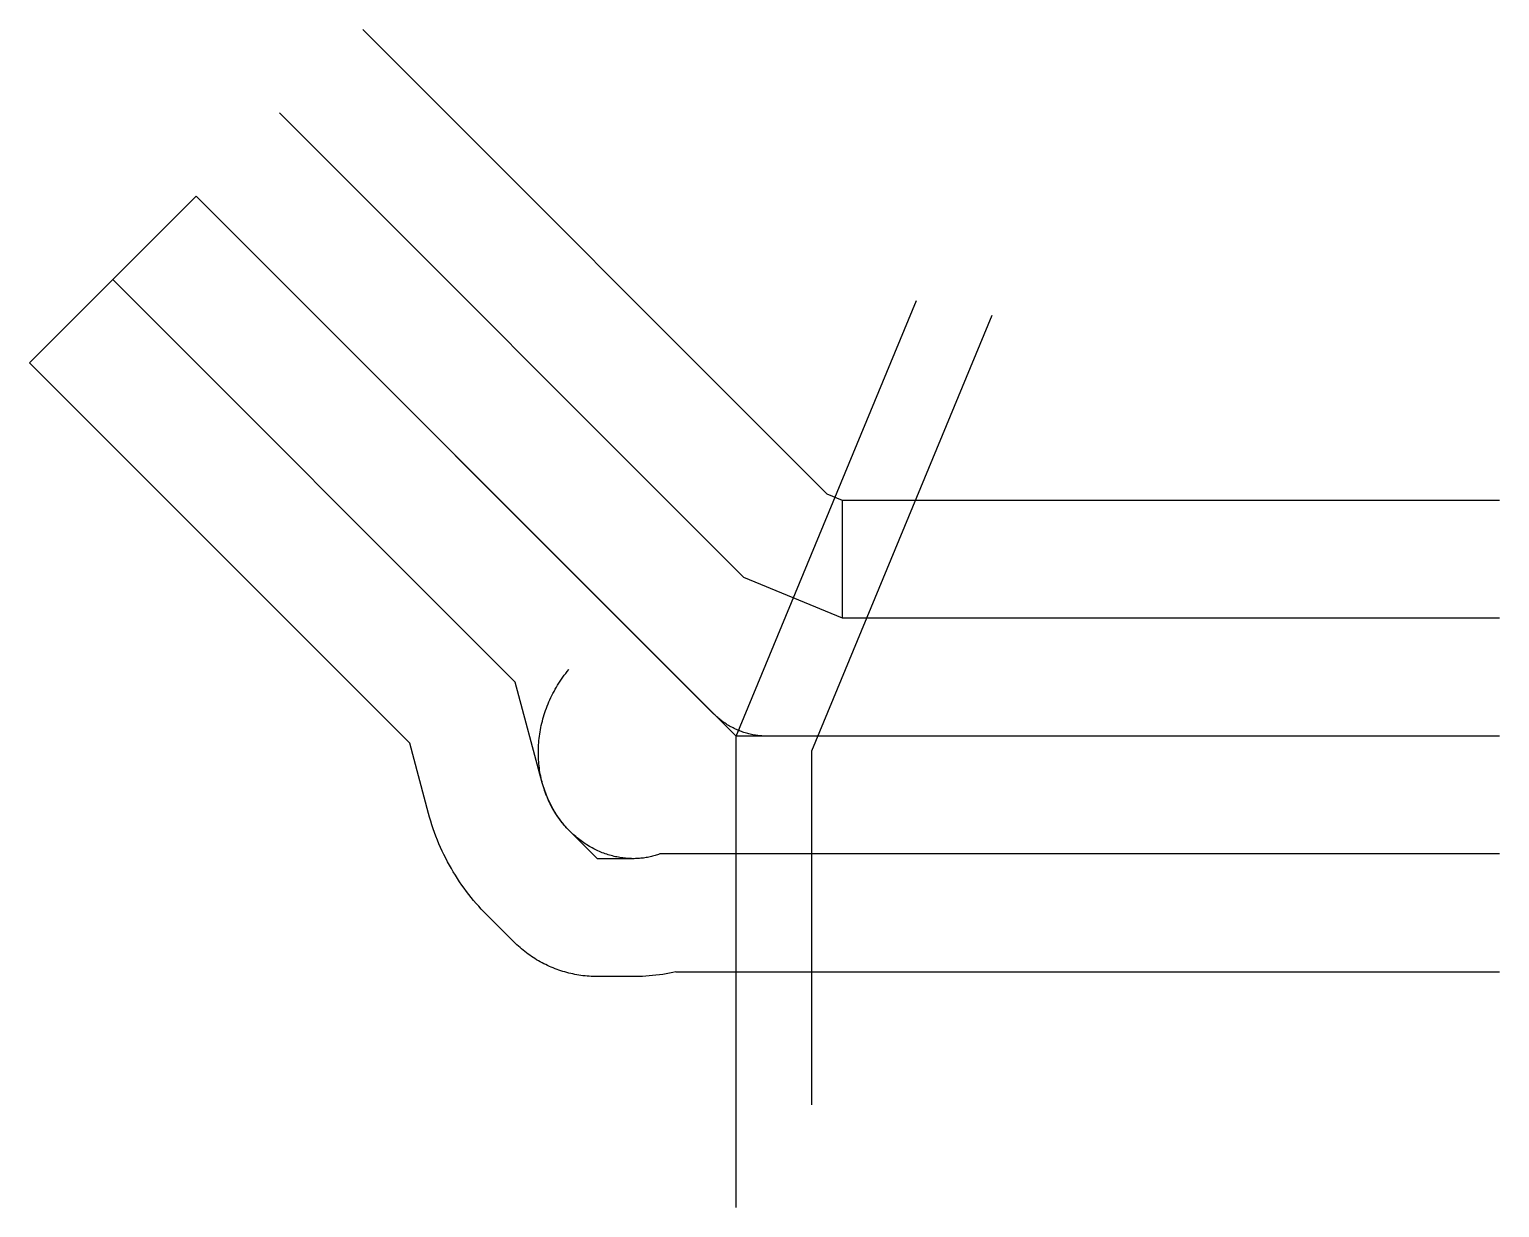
# Model space of a CAD drawing. Header units: metres. Extents: x -13881 to 15000, y -9260 to 13881.
import ezdxf

# ---------------------------------------------------------------- set-up
doc = ezdxf.new("R2010")
doc.units = ezdxf.units.M

msp = doc.modelspace()

# ---------------------------------------------------------------- linework, layer by layer
at = {"color": 1}
for p, q in [((-7333, 13881), (1793, 4755)), ((-8970, 12244), (156, 3118)), ((-13881, 7333), (-10607, 10607)), ((0, 0), (-10607, 10607)), ((-4335, 1061), (-12244, 8970)), ((-6410, -138), (-13881, 7333)), ((2094, 4630), (1793, 4755)), ((15000, 4630), (2094, 4630)), ((2094, 2315), (2094, 4630)), ((2094, 2315), (156, 3118)), ((15000, 2315), (2094, 2315)), ((-3805, -917), (-4335, 1061)), ((15000, 0), (0, 0)), ((-6041, -1517), (-6410, -138)), ((-2724, -2407), (-3263, -1868)), ((-2016, -2407), (-2724, -2407)), ((15000, -2315), (-1497, -2315)), ((-4900, -3505), (-4361, -4044)), ((-2016, -4722), (-2724, -4722)), ((-1180, -4630), (15000, -4630))]:
    msp.add_line(p, q, dxfattribs=at)
for points in [[(15000, 0), (612, 0), (587, 0), (561, 1), (535, 2), (509, 4), (484, 6), (458, 8), (432, 11), (407, 14), (381, 18), (356, 22), (330, 27), (305, 32), (280, 38), (255, 44), (230, 50), (205, 57), (180, 65), (156, 72), (131, 81), (107, 89), (83, 98), (59, 108), (35, 118), (11, 128), (-12, 139), (-36, 150), (-59, 161), (-82, 173), (-104, 185), (-127, 198), (-149, 211), (-171, 225), (-193, 239), (-214, 253), (-236, 267), (-257, 282), (-277, 298), (-298, 313), (-318, 330), (-338, 346), (-358, 363), (-377, 380), (-396, 397), (-415, 415), (-433, 433), (-433, 433), (-10607, 10607)], [(0, -9260), (0, 0), (3544, 8555)], [(5026, 8260), (1482, -295), (1482, -7240)], [(-1497, -2315), (-1520, -2323), (-1543, -2331), (-1566, -2339), (-1590, -2346), (-1614, -2353), (-1638, -2359), (-1662, -2366), (-1687, -2371), (-1712, -2377), (-1737, -2382), (-1763, -2386), (-1788, -2390), (-1814, -2394), (-1840, -2397), (-1867, -2400), (-1893, -2402), (-1920, -2404), (-1947, -2405), (-1974, -2406), (-2001, -2407), (-2028, -2407), (-2056, -2406), (-2084, -2406), (-2112, -2404), (-2140, -2402), (-2168, -2400), (-2196, -2397), (-2224, -2393), (-2253, -2389), (-2281, -2385), (-2310, -2380), (-2338, -2374), (-2367, -2368), (-2396, -2362), (-2424, -2354), (-2453, -2347), (-2482, -2339), (-2511, -2330), (-2539, -2320), (-2568, -2311), (-2597, -2300), (-2626, -2289), (-2654, -2278), (-2683, -2266), (-2711, -2253), (-2740, -2240), (-2768, -2226), (-2796, -2211), (-2824, -2197), (-2852, -2181), (-2880, -2165), (-2908, -2148), (-2936, -2131), (-2963, -2113), (-2990, -2095), (-3017, -2076), (-3044, -2057), (-3070, -2037), (-3097, -2016), (-3123, -1995), (-3149, -1973), (-3174, -1951), (-3200, -1929), (-3225, -1905), (-3249, -1881), (-3274, -1857), (-3298, -1832), (-3322, -1807), (-3345, -1781), (-3368, -1754), (-3391, -1727), (-3413, -1700), (-3435, -1671), (-3457, -1643), (-3478, -1614), (-3499, -1584), (-3519, -1554), (-3539, -1524), (-3558, -1493), (-3577, -1461), (-3596, -1429), (-3614, -1397), (-3631, -1364), (-3648, -1331), (-3665, -1297), (-3681, -1263), (-3696, -1228), (-3711, -1193), (-3725, -1158), (-3739, -1122), (-3752, -1086), (-3765, -1050), (-3777, -1013), (-3788, -976), (-3799, -938), (-3809, -900), (-3819, -862), (-3828, -823), (-3836, -784), (-3844, -745), (-3851, -706), (-3857, -666), (-3862, -626), (-3867, -586), (-3872, -545), (-3875, -505), (-3878, -464), (-3880, -423), (-3882, -381), (-3883, -340), (-3883, -298), (-3882, -257), (-3881, -215), (-3878, -173), (-3875, -130), (-3872, -88), (-3867, -46), (-3862, -3), (-3856, 39), (-3850, 82), (-3842, 124), (-3834, 167), (-3825, 209), (-3815, 252), (-3804, 294), (-3793, 337), (-3781, 379), (-3768, 422), (-3754, 464), (-3740, 506), (-3724, 548), (-3708, 590), (-3692, 632), (-3674, 674), (-3655, 715), (-3636, 757), (-3616, 798), (-3595, 839), (-3574, 879), (-3551, 920), (-3528, 960), (-3504, 1000), (-3480, 1040), (-3454, 1079), (-3428, 1118), (-3401, 1157), (-3373, 1195), (-3344, 1233), (-3315, 1270), (-3285, 1308), (-3285, 1308)], [(-3263, -1868), (-3287, -1844), (-3311, -1818), (-3334, -1793), (-3358, -1766), (-3381, -1740), (-3403, -1712), (-3425, -1684), (-3447, -1656), (-3468, -1627), (-3489, -1598), (-3510, -1568), (-3530, -1538), (-3549, -1507), (-3569, -1476), (-3587, -1444), (-3605, -1412), (-3623, -1379), (-3640, -1346), (-3657, -1313), (-3673, -1279), (-3689, -1244), (-3704, -1209), (-3719, -1174), (-3733, -1139), (-3746, -1103), (-3759, -1066), (-3771, -1030), (-3783, -993), (-3794, -955), (-3805, -917)], [(-4900, -3505), (-4952, -3452), (-5004, -3397), (-5055, -3342), (-5105, -3285), (-5154, -3228), (-5202, -3169), (-5250, -3110), (-5296, -3049), (-5341, -2988), (-5386, -2926), (-5429, -2863), (-5471, -2799), (-5513, -2734), (-5553, -2668), (-5592, -2601), (-5630, -2534), (-5667, -2466), (-5703, -2397), (-5738, -2327), (-5771, -2257), (-5804, -2186), (-5835, -2114), (-5865, -2042), (-5894, -1968), (-5922, -1895), (-5948, -1820), (-5973, -1745), (-5997, -1669), (-6019, -1593), (-6041, -1517)], [(-1497, -2315), (-1520, -2323), (-1543, -2331), (-1566, -2339), (-1590, -2346), (-1614, -2353), (-1638, -2359), (-1662, -2366), (-1687, -2371), (-1712, -2377), (-1737, -2382), (-1763, -2386), (-1788, -2390), (-1814, -2394), (-1840, -2397), (-1867, -2400), (-1893, -2402), (-1920, -2404), (-1947, -2405), (-1974, -2406), (-2001, -2407), (-2016, -2407)], [(-2724, -4722), (-2764, -4722), (-2805, -4721), (-2845, -4719), (-2885, -4716), (-2926, -4713), (-2966, -4709), (-3006, -4705), (-3046, -4699), (-3086, -4693), (-3126, -4687), (-3166, -4679), (-3205, -4671), (-3245, -4663), (-3284, -4653), (-3323, -4643), (-3362, -4632), (-3401, -4621), (-3439, -4609), (-3478, -4596), (-3516, -4582), (-3554, -4568), (-3591, -4553), (-3628, -4538), (-3666, -4522), (-3702, -4505), (-3739, -4488), (-3775, -4470), (-3811, -4451), (-3846, -4432), (-3881, -4412), (-3916, -4391), (-3951, -4370), (-3985, -4349), (-4018, -4326), (-4052, -4303), (-4085, -4280), (-4117, -4256), (-4149, -4231), (-4181, -4206), (-4212, -4180), (-4243, -4154), (-4273, -4127), (-4303, -4100), (-4332, -4072), (-4361, -4044)], [(-1180, -4630), (-1244, -4644), (-1309, -4657), (-1374, -4668), (-1439, -4679), (-1505, -4688), (-1572, -4696), (-1638, -4703), (-1705, -4709), (-1772, -4714), (-1839, -4718), (-1906, -4720), (-1974, -4722), (-2016, -4722)]]:
    msp.add_lwpolyline(points, dxfattribs=at)

doc.saveas('drawing.dxf')
